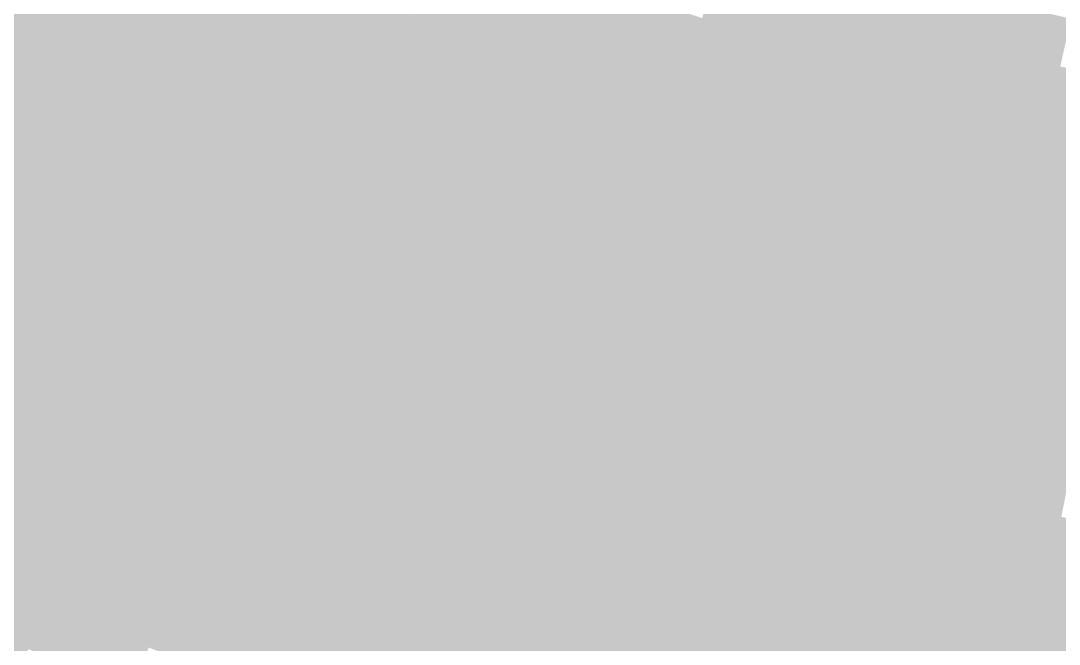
# Model space of a CAD drawing. Header units: inches. Extents: x -266 to 784, y -170 to 213.
# Drawn here: x -37.44 to -16.23, y -84.01 to -71.27 of the extents above; entities that cross this region are included whole.
import ezdxf

# ---------------------------------------------------------------- set-up
doc = ezdxf.new("R2010")
doc.units = ezdxf.units.IN
doc.header["$MEASUREMENT"] = 0

msp = doc.modelspace()

# ---------------------------------------------------------------- linework, layer by layer
at = {"color": 172, "true_color": 0x0b00d1}
msp.add_solid([(-35.519295, -70.56472), (-35.968906, -71.457944), (-37.240342, -69.67178), (-37.711739, -70.553701)], dxfattribs=at)
at = {"color": 172, "true_color": 0x0f00cd}
msp.add_solid([(-33.349297, -70.511165), (-33.776852, -71.415154), (-35.069684, -69.671495), (-35.519295, -70.56472)], dxfattribs=at)
at = {"color": 172, "true_color": 0x1400c9}
msp.add_solid([(-31.203581, -70.394151), (-31.608823, -71.308361), (-32.921742, -69.607176), (-33.349297, -70.511165)], dxfattribs=at)
at = {"color": 182, "true_color": 0x2c00b7}
msp.add_solid([(-19.470031, -70.355653), (-19.736744, -71.319429), (-21.190781, -69.856645), (-21.481066, -70.813585)], dxfattribs=at)
at = {"color": 182, "true_color": 0x2000c0}
msp.add_solid([(-25.266739, -70.615805), (-25.603629, -71.557349), (-26.992128, -69.97446), (-27.352023, -70.907453)], dxfattribs=at)
at = {"color": 172, "true_color": 0x1800c9}
msp.add_solid([(-29.466624, -71.138724), (-29.849308, -72.062604), (-31.203581, -70.394151), (-31.608823, -71.308361)], dxfattribs=at)
at = {"color": 182, "true_color": 0x1c00c4}
msp.add_solid([(-27.352023, -70.907453), (-27.711918, -71.840446), (-29.083941, -70.214844), (-29.466624, -71.138724)], dxfattribs=at)
at = {"color": 182, "true_color": 0x2800bc}
msp.add_solid([(-21.481066, -70.813585), (-21.771351, -71.770525), (-23.212449, -70.265085), (-23.526131, -71.214614)], dxfattribs=at)
at = {"color": 182, "true_color": 0x3000b7}
msp.add_solid([(-17.737553, -70.812281), (-17.980533, -71.782313), (-19.470031, -70.355653), (-19.736744, -71.319429)], dxfattribs=at)
at = {"color": 172, "true_color": 0x0b00d5}
msp.add_solid([(-35.968906, -71.457944), (-36.418518, -72.351168), (-37.711739, -70.553701), (-38.183136, -71.435622)], dxfattribs=at)
at = {"color": 172, "true_color": 0x1000d1}
msp.add_solid([(-33.776852, -71.415154), (-34.204407, -72.319143), (-35.519295, -70.56472), (-35.968906, -71.457944)], dxfattribs=at)
at = {"color": 172, "true_color": 0x1400cd}
msp.add_solid([(-31.608823, -71.308361), (-32.014064, -72.222571), (-33.349297, -70.511165), (-33.776852, -71.415154)], dxfattribs=at)
at = {"color": 182, "true_color": 0x2500c0}
msp.add_solid([(-23.526131, -71.214614), (-23.839812, -72.164142), (-25.266739, -70.615805), (-25.603629, -71.557349)], dxfattribs=at)
at = {"color": 182, "true_color": 0x2d00bc}
msp.add_solid([(-19.736744, -71.319429), (-20.003457, -72.283205), (-21.481066, -70.813585), (-21.771351, -71.770525)], dxfattribs=at)
at = {"color": 182, "true_color": 0x3400b7}
msp.add_solid([(-15.994391, -71.226255), (-16.213492, -72.201958), (-17.737553, -70.812281), (-17.980533, -71.782313)], dxfattribs=at)
at = {"color": 182, "true_color": 0x2100c4}
msp.add_solid([(-25.603629, -71.557349), (-25.940519, -72.498893), (-27.352023, -70.907453), (-27.711918, -71.840446)], dxfattribs=at)
at = {"color": 182, "true_color": 0x1d00c9}
msp.add_solid([(-27.711918, -71.840446), (-28.071813, -72.773438), (-29.466624, -71.138724), (-29.849308, -72.062604)], dxfattribs=at)
at = {"color": 182, "true_color": 0x2900c0}
msp.add_solid([(-21.771351, -71.770525), (-22.061635, -72.727466), (-23.526131, -71.214614), (-23.839812, -72.164142)], dxfattribs=at)
at = {"color": 172, "true_color": 0x0b00da}
msp.add_solid([(-36.418518, -72.351168), (-36.868129, -73.244393), (-38.183136, -71.435622), (-38.654532, -72.317544)], dxfattribs=at)
at = {"color": 172, "true_color": 0x1400d1}
msp.add_solid([(-32.014064, -72.222571), (-32.419305, -73.13678), (-33.776852, -71.415154), (-34.204407, -72.319143)], dxfattribs=at)
at = {"color": 172, "true_color": 0x1900cd}
msp.add_solid([(-29.849308, -72.062604), (-30.231991, -72.986483), (-31.608823, -71.308361), (-32.014064, -72.222571)], dxfattribs=at)
at = {"color": 182, "true_color": 0x3100bc}
msp.add_solid([(-17.980533, -71.782313), (-18.223514, -72.752344), (-19.736744, -71.319429), (-20.003457, -72.283205)], dxfattribs=at)
at = {"color": 172, "true_color": 0x1000d5}
msp.add_solid([(-34.204407, -72.319143), (-34.631963, -73.223133), (-35.968906, -71.457944), (-36.418518, -72.351168)], dxfattribs=at)
at = {"color": 182, "true_color": 0x2600c4}
msp.add_solid([(-23.839812, -72.164142), (-24.153494, -73.11367), (-25.603629, -71.557349), (-25.940519, -72.498893)], dxfattribs=at)
at = {"color": 182, "true_color": 0x2200c9}
msp.add_solid([(-25.940519, -72.498893), (-26.277409, -73.440437), (-27.711918, -71.840446), (-28.071813, -72.773438)], dxfattribs=at)
at = {"color": 182, "true_color": 0x2e00c0}
msp.add_solid([(-20.003457, -72.283205), (-20.27017, -73.246981), (-21.771351, -71.770525), (-22.061635, -72.727466)], dxfattribs=at)
at = {"color": 182, "true_color": 0x3600bc}
msp.add_solid([(-16.213492, -72.201958), (-16.432593, -73.17766), (-17.980533, -71.782313), (-18.223514, -72.752344)], dxfattribs=at)
at = {"color": 182, "true_color": 0x1e00cd}
msp.add_solid([(-28.071813, -72.773438), (-28.431708, -73.706431), (-29.849308, -72.062604), (-30.231991, -72.986483)], dxfattribs=at)
at = {"color": 172, "true_color": 0x1900d1}
msp.add_solid([(-30.231991, -72.986483), (-30.614675, -73.910363), (-32.014064, -72.222571), (-32.419305, -73.13678)], dxfattribs=at)
at = {"color": 182, "true_color": 0x2a00c4}
msp.add_solid([(-22.061635, -72.727466), (-22.35192, -73.684406), (-23.839812, -72.164142), (-24.153494, -73.11367)], dxfattribs=at)
at = {"color": 182, "true_color": 0x3200c0}
msp.add_solid([(-18.223514, -72.752344), (-18.466494, -73.722375), (-20.003457, -72.283205), (-20.27017, -73.246981)], dxfattribs=at)
at = {"color": 182, "true_color": 0x3a00bc}
msp.add_solid([(-14.436684, -72.578111), (-14.631774, -73.558896), (-16.213492, -72.201958), (-16.432593, -73.17766)], dxfattribs=at)
at = {"color": 172, "true_color": 0x0b00de}
msp.add_solid([(-36.868129, -73.244393), (-37.31774, -74.137617), (-38.654532, -72.317544), (-39.125929, -73.199465)], dxfattribs=at)
at = {"color": 172, "true_color": 0x1000da}
msp.add_solid([(-34.631963, -73.223133), (-35.059518, -74.127122), (-36.418518, -72.351168), (-36.868129, -73.244393)], dxfattribs=at)
at = {"color": 172, "true_color": 0x1500d5}
msp.add_solid([(-32.419305, -73.13678), (-32.824546, -74.05099), (-34.204407, -72.319143), (-34.631963, -73.223133)], dxfattribs=at)
at = {"color": 182, "true_color": 0x2600c9}
msp.add_solid([(-24.153494, -73.11367), (-24.467176, -74.063198), (-25.940519, -72.498893), (-26.277409, -73.440437)], dxfattribs=at)
at = {"color": 182, "true_color": 0x2f00c4}
msp.add_solid([(-20.27017, -73.246981), (-20.536882, -74.210757), (-22.061635, -72.727466), (-22.35192, -73.684406)], dxfattribs=at)
at = {"color": 182, "true_color": 0x2200cd}
msp.add_solid([(-26.277409, -73.440437), (-26.614298, -74.381981), (-28.071813, -72.773438), (-28.431708, -73.706431)], dxfattribs=at)
at = {"color": 182, "true_color": 0x3700c0}
msp.add_solid([(-16.432593, -73.17766), (-16.651694, -74.153362), (-18.223514, -72.752344), (-18.466494, -73.722375)], dxfattribs=at)
at = {"color": 182, "true_color": 0x1a00d5}
msp.add_solid([(-30.614675, -73.910363), (-30.997358, -74.834242), (-32.419305, -73.13678), (-32.824546, -74.05099)], dxfattribs=at)
at = {"color": 182, "true_color": 0x1e00d1}
msp.add_solid([(-28.431708, -73.706431), (-28.791603, -74.639424), (-30.231991, -72.986483), (-30.614675, -73.910363)], dxfattribs=at)
at = {"color": 182, "true_color": 0x2b00c9}
msp.add_solid([(-22.35192, -73.684406), (-22.642205, -74.641346), (-24.153494, -73.11367), (-24.467176, -74.063198)], dxfattribs=at)
at = {"color": 172, "true_color": 0x0b00e2}
msp.add_solid([(-37.31774, -74.137617), (-37.767352, -75.030841), (-39.125929, -73.199465), (-39.597326, -74.081386)], dxfattribs=at)
at = {"color": 172, "true_color": 0x1000de}
msp.add_solid([(-35.059518, -74.127122), (-35.487073, -75.031111), (-36.868129, -73.244393), (-37.31774, -74.137617)], dxfattribs=at)
at = {"color": 172, "true_color": 0x1500da}
msp.add_solid([(-32.824546, -74.05099), (-33.229788, -74.9652), (-34.631963, -73.223133), (-35.059518, -74.127122)], dxfattribs=at)
at = {"color": 182, "true_color": 0x3300c4}
msp.add_solid([(-18.466494, -73.722375), (-18.709474, -74.692406), (-20.27017, -73.246981), (-20.536882, -74.210757)], dxfattribs=at)
at = {"color": 182, "true_color": 0x3b00c0}
msp.add_solid([(-14.631774, -73.558896), (-14.826864, -74.539681), (-16.432593, -73.17766), (-16.651694, -74.153362)], dxfattribs=at)
at = {"color": 182, "true_color": 0x2700cd}
msp.add_solid([(-24.467176, -74.063198), (-24.780858, -75.012726), (-26.277409, -73.440437), (-26.614298, -74.381981)], dxfattribs=at)
at = {"color": 182, "true_color": 0x2300d1}
msp.add_solid([(-26.614298, -74.381981), (-26.951188, -75.323525), (-28.431708, -73.706431), (-28.791603, -74.639424)], dxfattribs=at)
at = {"color": 182, "true_color": 0x3000c9}
msp.add_solid([(-20.536882, -74.210757), (-20.803595, -75.174533), (-22.35192, -73.684406), (-22.642205, -74.641346)], dxfattribs=at)
at = {"color": 182, "true_color": 0x3800c4}
msp.add_solid([(-16.651694, -74.153362), (-16.870796, -75.129064), (-18.466494, -73.722375), (-18.709474, -74.692406)], dxfattribs=at)
at = {"color": 182, "true_color": 0x1f00d5}
msp.add_solid([(-28.791603, -74.639424), (-29.151498, -75.572417), (-30.614675, -73.910363), (-30.997358, -74.834242)], dxfattribs=at)
at = {"color": 172, "true_color": 0x1100e2}
msp.add_solid([(-35.487073, -75.031111), (-35.914628, -75.935101), (-37.31774, -74.137617), (-37.767352, -75.030841)], dxfattribs=at)
at = {"color": 172, "true_color": 0x1600de}
msp.add_solid([(-33.229788, -74.9652), (-33.635029, -75.87941), (-35.059518, -74.127122), (-35.487073, -75.031111)], dxfattribs=at)
at = {"color": 182, "true_color": 0x1a00da}
msp.add_solid([(-30.997358, -74.834242), (-31.380041, -75.758122), (-32.824546, -74.05099), (-33.229788, -74.9652)], dxfattribs=at)
at = {"color": 182, "true_color": 0x2c00cd}
msp.add_solid([(-22.642205, -74.641346), (-22.93249, -75.598287), (-24.467176, -74.063198), (-24.780858, -75.012726)], dxfattribs=at)
at = {"color": 182, "true_color": 0x3400c9}
msp.add_solid([(-18.709474, -74.692406), (-18.952454, -75.662438), (-20.536882, -74.210757), (-20.803595, -75.174533)], dxfattribs=at)
at = {"color": 182, "true_color": 0x3d00c4}
msp.add_solid([(-14.826864, -74.539681), (-15.021955, -75.520467), (-16.651694, -74.153362), (-16.870796, -75.129064)], dxfattribs=at)
at = {"color": 182, "true_color": 0x2800d1}
msp.add_solid([(-24.780858, -75.012726), (-25.094539, -75.962254), (-26.614298, -74.381981), (-26.951188, -75.323525)], dxfattribs=at)
at = {"color": 182, "true_color": 0x1f00da}
msp.add_solid([(-29.151498, -75.572417), (-29.511393, -76.50541), (-30.997358, -74.834242), (-31.380041, -75.758122)], dxfattribs=at)
at = {"color": 182, "true_color": 0x2400d5}
msp.add_solid([(-26.951188, -75.323525), (-27.288078, -76.265069), (-28.791603, -74.639424), (-29.151498, -75.572417)], dxfattribs=at)
at = {"color": 182, "true_color": 0x3100cd}
msp.add_solid([(-20.803595, -75.174533), (-21.070308, -76.138309), (-22.642205, -74.641346), (-22.93249, -75.598287)], dxfattribs=at)
at = {"color": 182, "true_color": 0x3900c9}
msp.add_solid([(-16.870796, -75.129064), (-17.089897, -76.104766), (-18.709474, -74.692406), (-18.952454, -75.662438)], dxfattribs=at)
at = {"color": 5, "true_color": 0x1100e6}
msp.add_solid([(-35.914628, -75.935101), (-36.342183, -76.83909), (-37.767352, -75.030841), (-38.216963, -75.924066)], dxfattribs=at)
at = {"color": 172, "true_color": 0x1600e2}
msp.add_solid([(-33.635029, -75.87941), (-34.04027, -76.793619), (-35.487073, -75.031111), (-35.914628, -75.935101)], dxfattribs=at)
at = {"color": 182, "true_color": 0x1b00de}
msp.add_solid([(-31.380041, -75.758122), (-31.762725, -76.682001), (-33.229788, -74.9652), (-33.635029, -75.87941)], dxfattribs=at)
at = {"color": 182, "true_color": 0x2d00d1}
msp.add_solid([(-22.93249, -75.598287), (-23.222774, -76.555227), (-24.780858, -75.012726), (-25.094539, -75.962254)], dxfattribs=at)
at = {"color": 182, "true_color": 0x3600cd}
msp.add_solid([(-18.952454, -75.662438), (-19.195434, -76.632469), (-20.803595, -75.174533), (-21.070308, -76.138309)], dxfattribs=at)
at = {"color": 182, "true_color": 0x3e00c9}
msp.add_solid([(-15.021955, -75.520467), (-15.217045, -76.501252), (-16.870796, -75.129064), (-17.089897, -76.104766)], dxfattribs=at)
at = {"color": 182, "true_color": 0x2900d5}
msp.add_solid([(-25.094539, -75.962254), (-25.408221, -76.911783), (-26.951188, -75.323525), (-27.288078, -76.265069)], dxfattribs=at)
at = {"color": 182, "true_color": 0x2500da}
msp.add_solid([(-27.288078, -76.265069), (-27.624968, -77.206613), (-29.151498, -75.572417), (-29.511393, -76.50541)], dxfattribs=at)
at = {"color": 182, "true_color": 0x3200d1}
msp.add_solid([(-21.070308, -76.138309), (-21.337021, -77.102085), (-22.93249, -75.598287), (-23.222774, -76.555227)], dxfattribs=at)
at = {"color": 182, "true_color": 0x3a00cd}
msp.add_solid([(-17.089897, -76.104766), (-17.308998, -77.080468), (-18.952454, -75.662438), (-19.195434, -76.632469)], dxfattribs=at)
at = {"color": 182, "true_color": 0x1b00e2}
msp.add_solid([(-31.762725, -76.682001), (-32.145408, -77.605881), (-33.635029, -75.87941), (-34.04027, -76.793619)], dxfattribs=at)
at = {"color": 182, "true_color": 0x2000de}
msp.add_solid([(-29.511393, -76.50541), (-29.871288, -77.438402), (-31.380041, -75.758122), (-31.762725, -76.682001)], dxfattribs=at)
at = {"color": 5, "true_color": 0x1100eb}
msp.add_solid([(-36.342183, -76.83909), (-36.769738, -77.743079), (-38.216963, -75.924066), (-38.666574, -76.81729)], dxfattribs=at)
at = {"color": 5, "true_color": 0x1700e6}
msp.add_solid([(-34.04027, -76.793619), (-34.445512, -77.707829), (-35.914628, -75.935101), (-36.342183, -76.83909)], dxfattribs=at)
at = {"color": 182, "true_color": 0x2e00d5}
msp.add_solid([(-23.222774, -76.555227), (-23.513059, -77.512167), (-25.094539, -75.962254), (-25.408221, -76.911783)], dxfattribs=at)
at = {"color": 182, "true_color": 0x3f00cd}
msp.add_solid([(-15.217045, -76.501252), (-15.412135, -77.482037), (-17.089897, -76.104766), (-17.308998, -77.080468)], dxfattribs=at)
at = {"color": 182, "true_color": 0x2a00da}
msp.add_solid([(-25.408221, -76.911783), (-25.721903, -77.861311), (-27.288078, -76.265069), (-27.624968, -77.206613)], dxfattribs=at)
at = {"color": 182, "true_color": 0x3700d1}
msp.add_solid([(-19.195434, -76.632469), (-19.438414, -77.6025), (-21.070308, -76.138309), (-21.337021, -77.102085)], dxfattribs=at)
at = {"color": 182, "true_color": 0x2500de}
msp.add_solid([(-27.624968, -77.206613), (-27.961858, -78.148157), (-29.511393, -76.50541), (-29.871288, -77.438402)], dxfattribs=at)
at = {"color": 182, "true_color": 0x2100e2}
msp.add_solid([(-29.871288, -77.438402), (-30.231183, -78.371395), (-31.762725, -76.682001), (-32.145408, -77.605881)], dxfattribs=at)
at = {"color": 182, "true_color": 0x3300d5}
msp.add_solid([(-21.337021, -77.102085), (-21.603733, -78.065861), (-23.222774, -76.555227), (-23.513059, -77.512167)], dxfattribs=at)
at = {"color": 182, "true_color": 0x3c00d1}
msp.add_solid([(-17.308998, -77.080468), (-17.528099, -78.05617), (-19.195434, -76.632469), (-19.438414, -77.6025)], dxfattribs=at)
at = {"color": 5, "true_color": 0x1200ef}
msp.add_solid([(-36.769738, -77.743079), (-37.197293, -78.647068), (-38.666574, -76.81729), (-39.116186, -77.710514)], dxfattribs=at)
at = {"color": 5, "true_color": 0x1700eb}
msp.add_solid([(-34.445512, -77.707829), (-34.850753, -78.622039), (-36.342183, -76.83909), (-36.769738, -77.743079)], dxfattribs=at)
at = {"color": 182, "true_color": 0x1c00e6}
msp.add_solid([(-32.145408, -77.605881), (-32.528092, -78.52976), (-34.04027, -76.793619), (-34.445512, -77.707829)], dxfattribs=at)
at = {"color": 182, "true_color": 0x2f00da}
msp.add_solid([(-23.513059, -77.512167), (-23.803344, -78.469108), (-25.408221, -76.911783), (-25.721903, -77.861311)], dxfattribs=at)
at = {"color": 182, "true_color": 0x3800d5}
msp.add_solid([(-19.438414, -77.6025), (-19.681395, -78.572532), (-21.337021, -77.102085), (-21.603733, -78.065861)], dxfattribs=at)
at = {"color": 182, "true_color": 0x4100d1}
msp.add_solid([(-15.412135, -77.482037), (-15.607226, -78.462822), (-17.308998, -77.080468), (-17.528099, -78.05617)], dxfattribs=at)
at = {"color": 182, "true_color": 0x2a00de}
msp.add_solid([(-25.721903, -77.861311), (-26.035584, -78.810839), (-27.624968, -77.206613), (-27.961858, -78.148157)], dxfattribs=at)
at = {"color": 182, "true_color": 0x2100e6}
msp.add_solid([(-30.231183, -78.371395), (-30.591078, -79.304388), (-32.145408, -77.605881), (-32.528092, -78.52976)], dxfattribs=at)
at = {"color": 182, "true_color": 0x2600e2}
msp.add_solid([(-27.961858, -78.148157), (-28.298748, -79.089701), (-29.871288, -77.438402), (-30.231183, -78.371395)], dxfattribs=at)
at = {"color": 182, "true_color": 0x3400da}
msp.add_solid([(-21.603733, -78.065861), (-21.870446, -79.029637), (-23.513059, -77.512167), (-23.803344, -78.469108)], dxfattribs=at)
at = {"color": 182, "true_color": 0x3d00d5}
msp.add_solid([(-17.528099, -78.05617), (-17.7472, -79.031873), (-19.438414, -77.6025), (-19.681395, -78.572532)], dxfattribs=at)
at = {"color": 5, "true_color": 0x1200f3}
msp.add_solid([(-37.197293, -78.647068), (-37.624848, -79.551058), (-39.116186, -77.710514), (-39.565797, -78.603739)], dxfattribs=at)
at = {"color": 5, "true_color": 0x1700ef}
msp.add_solid([(-34.850753, -78.622039), (-35.255994, -79.536249), (-36.769738, -77.743079), (-37.197293, -78.647068)], dxfattribs=at)
at = {"color": 5, "true_color": 0x1c00eb}
msp.add_solid([(-32.528092, -78.52976), (-32.910775, -79.45364), (-34.445512, -77.707829), (-34.850753, -78.622039)], dxfattribs=at)
at = {"color": 182, "true_color": 0x3000de}
msp.add_solid([(-23.803344, -78.469108), (-24.093628, -79.426048), (-25.721903, -77.861311), (-26.035584, -78.810839)], dxfattribs=at)
at = {"color": 182, "true_color": 0x2b00e2}
msp.add_solid([(-26.035584, -78.810839), (-26.349266, -79.760367), (-27.961858, -78.148157), (-28.298748, -79.089701)], dxfattribs=at)
at = {"color": 182, "true_color": 0x3900da}
msp.add_solid([(-19.681395, -78.572532), (-19.924375, -79.542563), (-21.603733, -78.065861), (-21.870446, -79.029637)], dxfattribs=at)
at = {"color": 182, "true_color": 0x4200d5}
msp.add_solid([(-15.607226, -78.462822), (-15.802316, -79.443608), (-17.528099, -78.05617), (-17.7472, -79.031873)], dxfattribs=at)
at = {"color": 182, "true_color": 0x2700e6}
msp.add_solid([(-28.298748, -79.089701), (-28.635638, -80.031246), (-30.231183, -78.371395), (-30.591078, -79.304388)], dxfattribs=at)
at = {"color": 5, "true_color": 0x1800f3}
msp.add_solid([(-35.255994, -79.536249), (-35.661236, -80.450458), (-37.197293, -78.647068), (-37.624848, -79.551058)], dxfattribs=at)
at = {"color": 5, "true_color": 0x1d00ef}
msp.add_solid([(-32.910775, -79.45364), (-33.293459, -80.377519), (-34.850753, -78.622039), (-35.255994, -79.536249)], dxfattribs=at)
at = {"color": 180, "true_color": 0x2200eb}
msp.add_solid([(-30.591078, -79.304388), (-30.950973, -80.237381), (-32.528092, -78.52976), (-32.910775, -79.45364)], dxfattribs=at)
at = {"color": 182, "true_color": 0x3500de}
msp.add_solid([(-21.870446, -79.029637), (-22.137159, -79.993413), (-23.803344, -78.469108), (-24.093628, -79.426048)], dxfattribs=at)
at = {"color": 182, "true_color": 0x3e00da}
msp.add_solid([(-17.7472, -79.031873), (-17.966302, -80.007575), (-19.681395, -78.572532), (-19.924375, -79.542563)], dxfattribs=at)
at = {"color": 182, "true_color": 0x3100e2}
msp.add_solid([(-24.093628, -79.426048), (-24.383913, -80.382988), (-26.035584, -78.810839), (-26.349266, -79.760367)], dxfattribs=at)
at = {"color": 182, "true_color": 0x2c00e6}
msp.add_solid([(-26.349266, -79.760367), (-26.662948, -80.709895), (-28.298748, -79.089701), (-28.635638, -80.031246)], dxfattribs=at)
at = {"color": 182, "true_color": 0x3a00de}
msp.add_solid([(-19.924375, -79.542563), (-20.167355, -80.512594), (-21.870446, -79.029637), (-22.137159, -79.993413)], dxfattribs=at)
at = {"color": 182, "true_color": 0x4300da}
msp.add_solid([(-15.802316, -79.443608), (-15.997406, -80.424393), (-17.7472, -79.031873), (-17.966302, -80.007575)], dxfattribs=at)
at = {"color": 180, "true_color": 0x2300ef}
msp.add_solid([(-30.950973, -80.237381), (-31.310868, -81.170373), (-32.910775, -79.45364), (-33.293459, -80.377519)], dxfattribs=at)
at = {"color": 180, "true_color": 0x2700eb}
msp.add_solid([(-28.635638, -80.031246), (-28.972527, -80.97279), (-30.591078, -79.304388), (-30.950973, -80.237381)], dxfattribs=at)
at = {"color": 182, "true_color": 0x3600e2}
msp.add_solid([(-22.137159, -79.993413), (-22.403872, -80.95719), (-24.093628, -79.426048), (-24.383913, -80.382988)], dxfattribs=at)
at = {"color": 5, "true_color": 0x1800f7}
msp.add_solid([(-35.661236, -80.450458), (-36.066477, -81.364668), (-37.624848, -79.551058), (-38.052403, -80.455047)], dxfattribs=at)
at = {"color": 5, "true_color": 0x1d00f3}
msp.add_solid([(-33.293459, -80.377519), (-33.676142, -81.301399), (-35.255994, -79.536249), (-35.661236, -80.450458)], dxfattribs=at)
at = {"color": 182, "true_color": 0x3f00de}
msp.add_solid([(-17.966302, -80.007575), (-18.185403, -80.983277), (-19.924375, -79.542563), (-20.167355, -80.512594)], dxfattribs=at)
at = {"color": 182, "true_color": 0x3100e6}
msp.add_solid([(-24.383913, -80.382988), (-24.674198, -81.339929), (-26.349266, -79.760367), (-26.662948, -80.709895)], dxfattribs=at)
at = {"color": 180, "true_color": 0x2d00eb}
msp.add_solid([(-26.662948, -80.709895), (-26.97663, -81.659424), (-28.635638, -80.031246), (-28.972527, -80.97279)], dxfattribs=at)
at = {"color": 182, "true_color": 0x3b00e2}
msp.add_solid([(-20.167355, -80.512594), (-20.410335, -81.482625), (-22.137159, -79.993413), (-22.403872, -80.95719)], dxfattribs=at)
at = {"color": 182, "true_color": 0x4400de}
msp.add_solid([(-15.997406, -80.424393), (-16.192497, -81.405178), (-17.966302, -80.007575), (-18.185403, -80.983277)], dxfattribs=at)
at = {"color": 180, "true_color": 0x2800ef}
msp.add_solid([(-28.972527, -80.97279), (-29.309417, -81.914334), (-30.950973, -80.237381), (-31.310868, -81.170373)], dxfattribs=at)
at = {"color": 5, "true_color": 0x1900fc}
msp.add_solid([(-36.066477, -81.364668), (-36.471718, -82.278878), (-38.052403, -80.455047), (-38.479958, -81.359036)], dxfattribs=at)
at = {"color": 5, "true_color": 0x1e00f7}
msp.add_solid([(-33.676142, -81.301399), (-34.058825, -82.225278), (-35.661236, -80.450458), (-36.066477, -81.364668)], dxfattribs=at)
at = {"color": 180, "true_color": 0x2300f3}
msp.add_solid([(-31.310868, -81.170373), (-31.670763, -82.103366), (-33.293459, -80.377519), (-33.676142, -81.301399)], dxfattribs=at)
at = {"color": 180, "true_color": 0x3700e6}
msp.add_solid([(-22.403872, -80.95719), (-22.670584, -81.920966), (-24.383913, -80.382988), (-24.674198, -81.339929)], dxfattribs=at)
at = {"color": 182, "true_color": 0x4000e2}
msp.add_solid([(-18.185403, -80.983277), (-18.404504, -81.958979), (-20.167355, -80.512594), (-20.410335, -81.482625)], dxfattribs=at)
at = {"color": 180, "true_color": 0x3200eb}
msp.add_solid([(-24.674198, -81.339929), (-24.964482, -82.296869), (-26.662948, -80.709895), (-26.97663, -81.659424)], dxfattribs=at)
at = {"color": 180, "true_color": 0x2e00ef}
msp.add_solid([(-26.97663, -81.659424), (-27.290311, -82.608952), (-28.972527, -80.97279), (-29.309417, -81.914334)], dxfattribs=at)
at = {"color": 180, "true_color": 0x3c00e6}
msp.add_solid([(-20.410335, -81.482625), (-20.653315, -82.452657), (-22.403872, -80.95719), (-22.670584, -81.920966)], dxfattribs=at)
at = {"color": 182, "true_color": 0x4600e2}
msp.add_solid([(-16.192497, -81.405178), (-16.387587, -82.385964), (-18.185403, -80.983277), (-18.404504, -81.958979)], dxfattribs=at)
at = {"color": 180, "true_color": 0x2900f3}
msp.add_solid([(-29.309417, -81.914334), (-29.646307, -82.855878), (-31.310868, -81.170373), (-31.670763, -82.103366)], dxfattribs=at)
at = {"color": 5, "true_color": 0x1800ff}
msp.add_solid([(-36.471718, -82.278878), (-36.87696, -83.193088), (-38.479958, -81.359036), (-38.907514, -82.263026)], dxfattribs=at)
at = {"color": 5, "true_color": 0x1e00fc}
msp.add_solid([(-34.058825, -82.225278), (-34.441509, -83.149158), (-36.066477, -81.364668), (-36.471718, -82.278878)], dxfattribs=at)
at = {"color": 180, "true_color": 0x2400f7}
msp.add_solid([(-31.670763, -82.103366), (-32.030658, -83.036359), (-33.676142, -81.301399), (-34.058825, -82.225278)], dxfattribs=at)
at = {"color": 180, "true_color": 0x3800eb}
msp.add_solid([(-22.670584, -81.920966), (-22.937297, -82.884742), (-24.674198, -81.339929), (-24.964482, -82.296869)], dxfattribs=at)
at = {"color": 180, "true_color": 0x4b00e2}
msp.add_solid([(-14.189837, -81.778044), (-14.360799, -82.763322), (-16.192497, -81.405178), (-16.387587, -82.385964)], dxfattribs=at)
at = {"color": 180, "true_color": 0x4200e6}
msp.add_solid([(-18.404504, -81.958979), (-18.623605, -82.934681), (-20.410335, -81.482625), (-20.653315, -82.452657)], dxfattribs=at)
at = {"color": 180, "true_color": 0x3300ef}
msp.add_solid([(-24.964482, -82.296869), (-25.254767, -83.253809), (-26.97663, -81.659424), (-27.290311, -82.608952)], dxfattribs=at)
at = {"color": 180, "true_color": 0x2f00f3}
msp.add_solid([(-27.290311, -82.608952), (-27.603993, -83.55848), (-29.309417, -81.914334), (-29.646307, -82.855878)], dxfattribs=at)
at = {"color": 180, "true_color": 0x3d00eb}
msp.add_solid([(-20.653315, -82.452657), (-20.896295, -83.422688), (-22.670584, -81.920966), (-22.937297, -82.884742)], dxfattribs=at)
at = {"color": 180, "true_color": 0x4700e6}
msp.add_solid([(-16.387587, -82.385964), (-16.582677, -83.366749), (-18.404504, -81.958979), (-18.623605, -82.934681)], dxfattribs=at)
at = {"color": 5, "true_color": 0x1e06ff}
msp.add_solid([(-36.87696, -83.193088), (-37.282201, -84.107298), (-38.907514, -82.263026), (-39.335069, -83.167015)], dxfattribs=at)
at = {"color": 180, "true_color": 0x2400fc}
msp.add_solid([(-32.030658, -83.036359), (-32.390553, -83.969352), (-34.058825, -82.225278), (-34.441509, -83.149158)], dxfattribs=at)
at = {"color": 180, "true_color": 0x2a00f7}
msp.add_solid([(-29.646307, -82.855878), (-29.983197, -83.797422), (-31.670763, -82.103366), (-32.030658, -83.036359)], dxfattribs=at)
at = {"color": 5, "true_color": 0x1e00ff}
msp.add_solid([(-34.441509, -83.149158), (-34.824192, -84.073037), (-36.471718, -82.278878), (-36.87696, -83.193088)], dxfattribs=at)
at = {"color": 180, "true_color": 0x3900ef}
msp.add_solid([(-22.937297, -82.884742), (-23.20401, -83.848518), (-24.964482, -82.296869), (-25.254767, -83.253809)], dxfattribs=at)
at = {"color": 180, "true_color": 0x4300eb}
msp.add_solid([(-18.623605, -82.934681), (-18.842707, -83.910383), (-20.653315, -82.452657), (-20.896295, -83.422688)], dxfattribs=at)
at = {"color": 180, "true_color": 0x4d00e6}
msp.add_solid([(-14.360799, -82.763322), (-14.531761, -83.7486), (-16.387587, -82.385964), (-16.582677, -83.366749)], dxfattribs=at)
at = {"color": 180, "true_color": 0x3400f3}
msp.add_solid([(-25.254767, -83.253809), (-25.545052, -84.21075), (-27.290311, -82.608952), (-27.603993, -83.55848)], dxfattribs=at)
at = {"color": 180, "true_color": 0x2f00f7}
msp.add_solid([(-27.603993, -83.55848), (-27.917675, -84.508008), (-29.646307, -82.855878), (-29.983197, -83.797422)], dxfattribs=at)
at = {"color": 180, "true_color": 0x3f00ef}
msp.add_solid([(-20.896295, -83.422688), (-21.139276, -84.392719), (-22.937297, -82.884742), (-23.20401, -83.848518)], dxfattribs=at)
at = {"color": 180, "true_color": 0x2a00fc}
msp.add_solid([(-29.983197, -83.797422), (-30.320087, -84.738966), (-32.030658, -83.036359), (-32.390553, -83.969352)], dxfattribs=at)
at = {"color": 180, "true_color": 0x4800eb}
msp.add_solid([(-16.582677, -83.366749), (-16.777768, -84.347534), (-18.623605, -82.934681), (-18.842707, -83.910383)], dxfattribs=at)
at = {"color": 180, "true_color": 0x240dff}
msp.add_solid([(-37.282201, -84.107298), (-37.687442, -85.021507), (-39.335069, -83.167015), (-39.762624, -84.071004)], dxfattribs=at)
at = {"color": 180, "true_color": 0x2406ff}
msp.add_solid([(-34.824192, -84.073037), (-35.206876, -84.996917), (-36.87696, -83.193088), (-37.282201, -84.107298)], dxfattribs=at)
at = {"color": 180, "true_color": 0x2400ff}
msp.add_solid([(-32.390553, -83.969352), (-32.750448, -84.902345), (-34.441509, -83.149158), (-34.824192, -84.073037)], dxfattribs=at)
at = {"color": 180, "true_color": 0x3a00f3}
msp.add_solid([(-23.20401, -83.848518), (-23.470723, -84.812294), (-25.254767, -83.253809), (-25.545052, -84.21075)], dxfattribs=at)
at = {"color": 180, "true_color": 0x4400ef}
msp.add_solid([(-18.842707, -83.910383), (-19.061808, -84.886085), (-20.896295, -83.422688), (-21.139276, -84.392719)], dxfattribs=at)
at = {"color": 180, "true_color": 0x4e00eb}
msp.add_solid([(-14.531761, -83.7486), (-14.702722, -84.733877), (-16.582677, -83.366749), (-16.777768, -84.347534)], dxfattribs=at)
at = {"color": 180, "true_color": 0x3500f7}
msp.add_solid([(-25.545052, -84.21075), (-25.835336, -85.16769), (-27.603993, -83.55848), (-27.917675, -84.508008)], dxfattribs=at)
at = {"color": 180, "true_color": 0x3000fc}
msp.add_solid([(-27.917675, -84.508008), (-28.231357, -85.457536), (-29.983197, -83.797422), (-30.320087, -84.738966)], dxfattribs=at)
at = {"color": 180, "true_color": 0x4000f3}
msp.add_solid([(-21.139276, -84.392719), (-21.382256, -85.36275), (-23.20401, -83.848518), (-23.470723, -84.812294)], dxfattribs=at)
at = {"color": 180, "true_color": 0x4a00ef}
msp.add_solid([(-16.777768, -84.347534), (-16.972858, -85.328319), (-18.842707, -83.910383), (-19.061808, -84.886085)], dxfattribs=at)
at = {"color": 180, "true_color": 0x2a00ff}
msp.add_solid([(-30.320087, -84.738966), (-30.656977, -85.68051), (-32.390553, -83.969352), (-32.750448, -84.902345)], dxfattribs=at)

doc.saveas('drawing.dxf')
